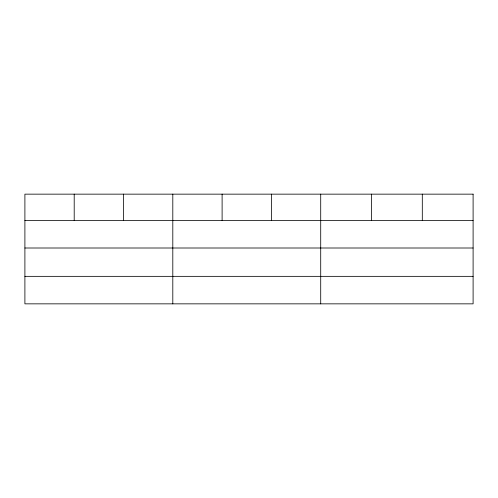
<?xml version="1.0" encoding="UTF-8"?>
<svg xmlns="http://www.w3.org/2000/svg" width="498" height="498" viewBox="0 0 498 498"><rect width="100%" height="100%" fill="white"/><g stroke="black" fill="none" stroke-linecap="round" stroke-linejoin="round"><path stroke-width="0.75" d="M24.9 220.502L473.1 220.502M24.9 248.004L473.1 248.004M24.9 276.346L473.1 276.346M422.304 194.152L422.304 220.502M371.508 194.152L371.508 220.502M320.712 194.152L320.712 303.848M271.41 194.152L271.41 220.502M222.108 194.152L222.108 220.502M172.806 194.152L172.806 303.848M123.504 194.152L123.504 220.502M74.202 194.152L74.202 220.502M473.1 194.152L24.9 194.152L24.9 303.848L473.1 303.848L473.1 194.152"/></g></svg>
